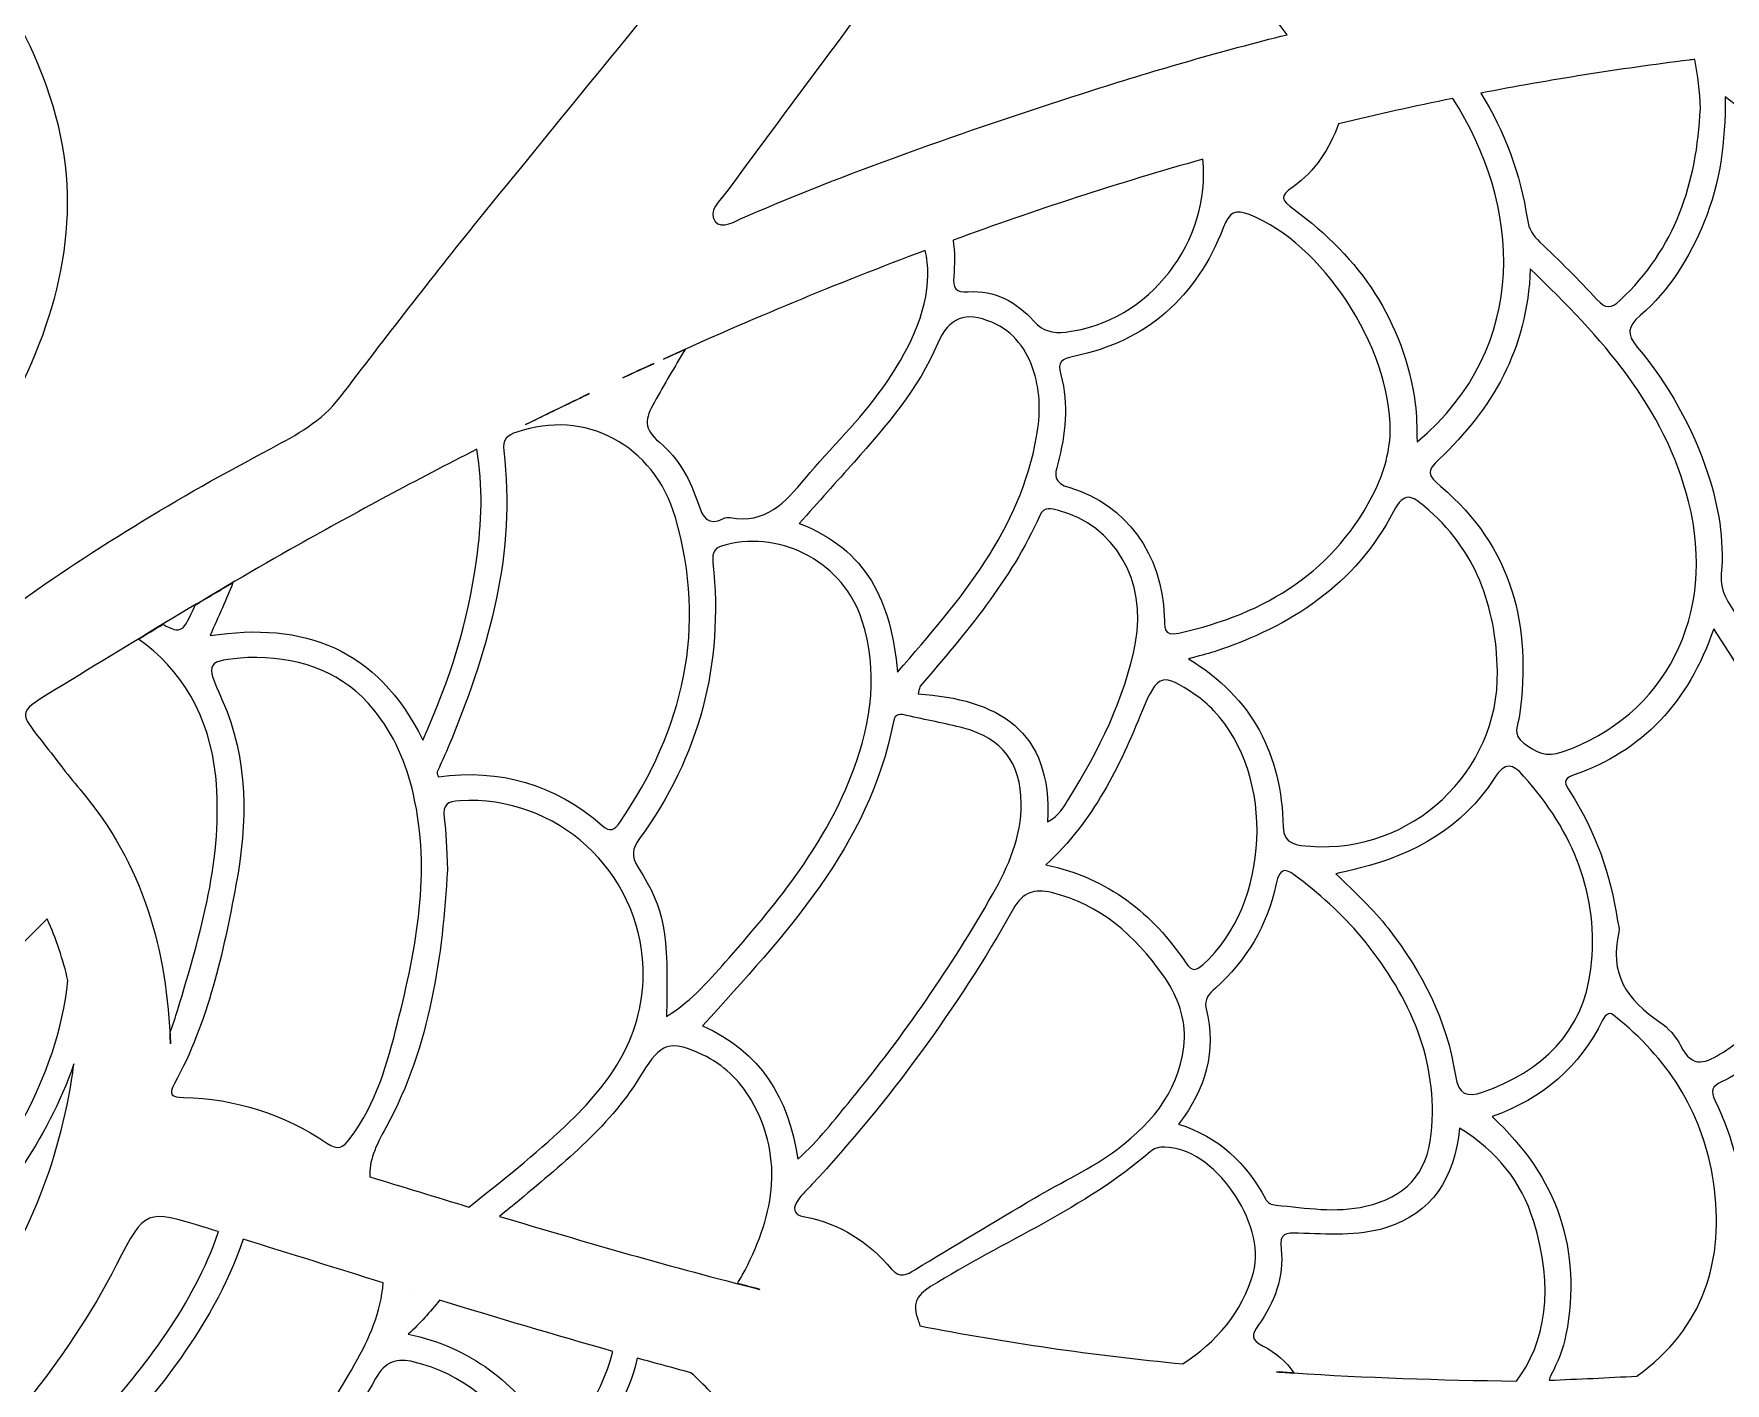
# Model space of a CAD drawing. Extents: x 140 to 2861, y -2860 to -140.
# Drawn here: x 1701 to 2329, y -1468 to -967 of the extents above; entities that cross this region are included whole.
import ezdxf

# ---------------------------------------------------------------- set-up
doc = ezdxf.new("R2010")
doc.units = 0
doc.header["$MEASUREMENT"] = 0
doc.layers.add('Layer 1', color=7, linetype='Continuous')

# ---------------------------------------------------------------- blocks, each defined once
blk = doc.blocks.new('block 2')
at = {"layer": 'Layer 1', "lineweight": 0}
for points, knots in [([(2062.8, -652.02), (2062.31, -646.19), (2061.75, -640.36), (2061.2, -634.53), (2062.35, -646.53), (2063.49, -658.53), (2064.1, -670.57), (2065.79, -704.11), (2067.52, -737.65), (2068.71, -771.19), (2069.17, -785.02), (2061.94, -796.09), (2053.49, -806.46), (2049.84, -810.92), (2046.19, -815.38), (2042.54, -819.84), (2046.15, -815.43), (2049.76, -811.02), (2053.38, -806.6), (2047.8, -802.13), (2042.18, -797.73), (2036.49, -793.41), (1987.95, -756.57), (1934.76, -724.88), (1878.4, -699.21), (1823.53, -674.22), (1765.31, -654.77), (1705.35, -641.41), (1646.36, -628.27), (1585.46, -620.96), (1524.35, -619.69), (1461.26, -618.38), (1397.83, -623.5), (1335.84, -634.9), (1273.24, -646.42), (1212.02, -664.36), (1153.89, -688.23), (1094.46, -712.63), (1038.05, -743.32), (986.24, -779.44), (973.31, -788.45), (960.66, -797.83), (948.28, -807.53), (954.91, -815.62), (961.53, -823.72), (968.16, -831.81), (1023.06, -788.77), (1083.42, -752.84), (1147.75, -724.65), (1137.99, -749.14), (1142.94, -778.91), (1162.72, -797.82), (1183.43, -817.68), (1217.36, -815.53), (1231.65, -793.48), (1240.26, -780.3), (1238.6, -765.2), (1227.73, -757.4), (1217.24, -749.87), (1205.1, -752.75), (1195.07, -765.97), (1191, -771.31), (1188.81, -770.12), (1185.5, -765.66), (1177.21, -754.55), (1177.21, -741.07), (1186.5, -730.54), (1201.07, -714.06), (1220.43, -709.14), (1241.26, -710.56), (1272.65, -712.75), (1299.31, -727.01), (1322.29, -747.56), (1366.36, -786.98), (1389.22, -838.08), (1401.28, -894.95), (1403.28, -904.4), (1397.75, -905.63), (1390.95, -906.51), (1365.97, -909.66), (1343.38, -918.04), (1325.32, -936.37), (1310.41, -951.51), (1300.85, -969.64), (1294.12, -989.73), (1280.83, -1029.42), (1288.97, -1066.85), (1307.15, -1102.35), (1319.02, -1125.59), (1335.62, -1146.15), (1351.56, -1166.94), (1365.13, -1184.53), (1364.86, -1184.69), (1344.19, -1191.33), (1338.19, -1193.26), (1332.47, -1196.56), (1326.13, -1191.87), (1321.33, -1188.26), (1315.91, -1185.49), (1311.07, -1181.96), (1279.56, -1158.94), (1246.33, -1138.89), (1211.86, -1120.71), (1202.37, -1115.68), (1193.04, -1110.61), (1186.2, -1101.7), (1169.29, -1079.56), (1152.35, -1057.43), (1134.79, -1035.8), (1072.51, -959.23), (1009.96, -882.85), (947.4, -806.46), (938.95, -796.09), (931.73, -785.02), (932.19, -771.19), (933.38, -737.65), (935.11, -704.11), (936.8, -670.57), (937.24, -661.76), (937.98, -652.97), (938.79, -644.19), (938.48, -647.48), (938.19, -650.77), (937.92, -654.07), (1273.87, -436.72), (1729.42, -433.08), (2062.8, -652.02)], [0, 0, 0, 0, 1, 1, 1, 2, 2, 2, 3, 3, 3, 4, 4, 4, 5, 5, 5, 6, 6, 6, 7, 7, 7, 8, 8, 8, 9, 9, 9, 10, 10, 10, 11, 11, 11, 12, 12, 12, 13, 13, 13, 14, 14, 14, 15, 15, 15, 16, 16, 16, 17, 17, 17, 18, 18, 18, 19, 19, 19, 20, 20, 20, 21, 21, 21, 22, 22, 22, 23, 23, 23, 24, 24, 24, 25, 25, 25, 26, 26, 26, 27, 27, 27, 28, 28, 28, 29, 29, 29, 30, 30, 30, 31, 31, 31, 32, 32, 32, 33, 33, 33, 34, 34, 34, 35, 35, 35, 36, 36, 36, 37, 37, 37, 38, 38, 38, 39, 39, 39, 40, 40, 40, 41, 41, 41, 42, 42, 42, 42]), ([(1866.11, -1035.8), (1848.55, -1057.43), (1831.61, -1079.56), (1814.7, -1101.7), (1807.86, -1110.61), (1798.52, -1115.68), (1789.03, -1120.71), (1754.57, -1138.89), (1721.34, -1158.94), (1689.83, -1181.96), (1684.99, -1185.49), (1679.57, -1188.26), (1674.77, -1191.87), (1668.43, -1196.56), (1662.7, -1193.26), (1656.71, -1191.33), (1636.04, -1184.69), (1635.77, -1184.53), (1649.33, -1166.94), (1665.28, -1146.15), (1681.88, -1125.59), (1693.75, -1102.35), (1711.92, -1066.85), (1720.07, -1029.42), (1706.77, -989.73), (1700.05, -969.64), (1690.48, -951.51), (1675.57, -936.37), (1657.52, -918.04), (1634.92, -909.66), (1609.95, -906.51), (1603.15, -905.63), (1597.62, -904.4), (1599.61, -894.95), (1611.68, -838.08), (1634.54, -786.98), (1678.61, -747.56), (1701.59, -727.01), (1728.25, -712.75), (1759.64, -710.56), (1780.47, -709.14), (1799.83, -714.06), (1814.39, -730.54), (1823.69, -741.07), (1823.69, -754.55), (1815.39, -765.66), (1812.09, -770.12), (1809.9, -771.31), (1805.82, -765.97), (1795.8, -752.75), (1783.66, -749.87), (1773.17, -757.4), (1762.29, -765.2), (1760.64, -780.3), (1769.25, -793.48), (1783.54, -815.53), (1817.47, -817.68), (1838.18, -797.82), (1858.63, -778.26), (1863.23, -747.09), (1852.1, -722.16), (1917.41, -750.6), (1978.36, -787.17), (2033.34, -831.08), (1977.51, -899.26), (1921.7, -967.45), (1866.11, -1035.8)], [0, 0, 0, 0, 1, 1, 1, 2, 2, 2, 3, 3, 3, 4, 4, 4, 5, 5, 5, 6, 6, 6, 7, 7, 7, 8, 8, 8, 9, 9, 9, 10, 10, 10, 11, 11, 11, 12, 12, 12, 13, 13, 13, 14, 14, 14, 15, 15, 15, 16, 16, 16, 17, 17, 17, 18, 18, 18, 19, 19, 19, 20, 20, 20, 21, 21, 21, 22, 22, 22, 22]), ([(2075.56, -867.34), (2101.43, -891.22), (2125.71, -916.88), (2148.18, -944.25), (2154.35, -951.77), (2160.39, -959.38), (2166.3, -967.06), (2142.25, -973.11), (2118.34, -979.94), (2094.56, -987.54), (2050.76, -1001.57), (2007.31, -1016.55), (1965.04, -1034.69), (1961.43, -1036.26), (1956.4, -1039.61), (1953.94, -1036.42), (1951.02, -1032.65), (1955.86, -1028.62), (1958.28, -1025.31), (1979.18, -996.92), (2000.24, -968.68), (2021.26, -940.36), (2039.36, -916.03), (2057.45, -891.69), (2075.56, -867.34)], [0, 0, 0, 0, 1, 1, 1, 2, 2, 2, 3, 3, 3, 4, 4, 4, 5, 5, 5, 6, 6, 6, 7, 7, 7, 8, 8, 8, 8]), ([(2290.05, -1065.66), (2286.56, -1068.92), (2284.56, -1068.81), (2281.37, -1065.39), (2274.57, -1058.05), (2267.5, -1050.94), (2260.16, -1044.1), (2257.59, -1041.64), (2256.09, -1039.22), (2255.55, -1035.73), (2253.02, -1018.7), (2247.14, -1003.07), (2238.22, -988.77), (2263.74, -983.86), (2289.52, -979.75), (2315.61, -976.52), (2316.34, -976.44), (2317.03, -976.33), (2317.76, -976.29), (2318.83, -982.17), (2319.56, -988.2), (2319.79, -994.5), (2318.45, -1022.35), (2310.38, -1046.52), (2290.05, -1065.66)], [0, 0, 0, 0, 1, 1, 1, 2, 2, 2, 3, 3, 3, 4, 4, 4, 5, 5, 5, 6, 6, 6, 7, 7, 7, 8, 8, 8, 8]), ([(2168.53, -1023.55), (2176.9, -1017.59), (2182.09, -1009.41), (2185.47, -1000.15), (2199.49, -996.77), (2213.63, -993.65), (2227.85, -990.77), (2253.21, -1030), (2257.01, -1082.68), (2214.63, -1118.29), (2214.36, -1112.84), (2214.52, -1108.38), (2213.9, -1104.08), (2209.6, -1073.34), (2193.39, -1049.86), (2168.83, -1031.85), (2164.26, -1028.5), (2163.26, -1027.23), (2168.53, -1023.55)], [0, 0, 0, 0, 1, 1, 1, 2, 2, 2, 3, 3, 3, 4, 4, 4, 5, 5, 5, 6, 6, 6, 6]), ([(2329.05, -990.08), (2337.74, -996.77), (2343.42, -1003.99), (2348.84, -1011.33), (2372.58, -1043.49), (2387.34, -1078.45), (2380.04, -1119.45), (2375.39, -1145.54), (2363.17, -1167.59), (2341.19, -1183.38), (2339.27, -1184.73), (2336.93, -1188.38), (2334.39, -1184.42), (2330.97, -1179.19), (2326.94, -1174.51), (2327.55, -1167.13), (2328.67, -1154.6), (2326.52, -1142.19), (2322.6, -1130.17), (2316.87, -1112.8), (2308.04, -1097.09), (2296.36, -1083.06), (2292.32, -1078.22), (2292.63, -1075.53), (2297.43, -1071.38), (2308.38, -1061.97), (2315.76, -1049.86), (2321.21, -1036.53), (2327.05, -1022.2), (2329.09, -1007.18), (2329.05, -990.08)], [0, 0, 0, 0, 1, 1, 1, 2, 2, 2, 3, 3, 3, 4, 4, 4, 5, 5, 5, 6, 6, 6, 7, 7, 7, 8, 8, 8, 9, 9, 9, 10, 10, 10, 10]), ([(2084, -1077.49), (2079.35, -1077.99), (2075.7, -1077.3), (2072.2, -1073.38), (2065.9, -1066.27), (2057.79, -1061.93), (2047.92, -1062.54), (2043.31, -1062.81), (2042.16, -1061.2), (2042.54, -1056.86), (2042.93, -1052.36), (2042.96, -1047.75), (2042.27, -1043.37), (2072.82, -1032.19), (2103.75, -1022.12), (2135.06, -1013.29), (2138.06, -1043.33), (2115.54, -1073.99), (2084, -1077.49)], [0, 0, 0, 0, 1, 1, 1, 2, 2, 2, 3, 3, 3, 4, 4, 4, 5, 5, 5, 6, 6, 6, 6]), ([(2204.64, -1114.49), (2204.57, -1119.18), (2203.18, -1127.75), (2199.38, -1135.58), (2184.51, -1166.44), (2158.38, -1182.07), (2126.15, -1189.3), (2120.11, -1190.64), (2120.88, -1186.76), (2120.73, -1183.03), (2119.77, -1159.94), (2106.74, -1141.62), (2085.61, -1135.28), (2079.43, -1133.43), (2080, -1130.67), (2081.16, -1126.4), (2084.08, -1115.49), (2085.34, -1104.42), (2082.31, -1093.44), (2080.89, -1088.29), (2082.73, -1087.44), (2087.03, -1086.56), (2114.39, -1080.99), (2132.64, -1064.43), (2142.63, -1038.8), (2144.9, -1033), (2146.82, -1031.69), (2152.66, -1034), (2178.86, -1044.49), (2204.68, -1082.18), (2204.64, -1114.49)], [0, 0, 0, 0, 1, 1, 1, 2, 2, 2, 3, 3, 3, 4, 4, 4, 5, 5, 5, 6, 6, 6, 7, 7, 7, 8, 8, 8, 9, 9, 9, 10, 10, 10, 10]), ([(2016.15, -1098.24), (2007.62, -1110.3), (1996.9, -1120.52), (1987.44, -1131.78), (1979.95, -1140.73), (1972.69, -1148.92), (1959.47, -1146.38), (1958.7, -1146.23), (1957.74, -1146.42), (1957.01, -1146.76), (1951.25, -1149.57), (1949.29, -1146.27), (1947.72, -1141.42), (1944.87, -1132.59), (1940.38, -1124.29), (1933.27, -1118.41), (1927.12, -1113.38), (1927.89, -1109.73), (1931.39, -1103.5), (1935.08, -1096.89), (1938.92, -1090.4), (1942.8, -1083.91), (1940.1, -1085.11), (1937.42, -1086.35), (1934.74, -1087.57), (1934.74, -1087.56), (1934.74, -1087.55), (1934.74, -1087.54), (1966.76, -1072.95), (1999.16, -1059.43), (2031.98, -1047.18), (2032.63, -1050.06), (2032.97, -1053.09), (2032.97, -1056.2), (2032.74, -1070.61), (2025.6, -1084.91), (2016.15, -1098.24)], [0, 0, 0, 0, 1, 1, 1, 2, 2, 2, 3, 3, 3, 4, 4, 4, 5, 5, 5, 6, 6, 6, 7, 7, 7, 8, 8, 8, 9, 9, 9, 10, 10, 10, 11, 11, 11, 12, 12, 12, 12]), ([(2268.5, -1233.44), (2262.39, -1235.6), (2258.78, -1233.44), (2254.28, -1230.22), (2249.79, -1226.95), (2252.09, -1223.53), (2252.59, -1219.84), (2257.28, -1186.57), (2249.87, -1157.22), (2223.43, -1134.85), (2218.32, -1130.55), (2218.13, -1129.09), (2222.78, -1124.71), (2242.45, -1106.11), (2255.51, -1084.06), (2256.63, -1054.05), (2283.33, -1079.64), (2306.54, -1105.31), (2315.41, -1140.46), (2326.09, -1182.73), (2306.77, -1220.07), (2268.5, -1233.44)], [0, 0, 0, 0, 1, 1, 1, 2, 2, 2, 3, 3, 3, 4, 4, 4, 5, 5, 5, 6, 6, 6, 7, 7, 7, 7]), ([(2056.68, -1073.88), (2064.98, -1077.41), (2069.71, -1084.02), (2072.32, -1092.32), (2074.78, -1100.2), (2074.74, -1108.19), (2073.32, -1116.26), (2067.21, -1151.07), (2045.35, -1176.58), (2021.64, -1203.78), (2019.37, -1177.58), (2010.23, -1158.14), (1985.18, -1148.57), (1992.32, -1140.58), (1998.89, -1133.16), (2005.54, -1125.79), (2017.61, -1112.26), (2029.36, -1098.62), (2036.62, -1081.68), (2040.7, -1072.07), (2046.92, -1069.69), (2056.68, -1073.88)], [0, 0, 0, 0, 1, 1, 1, 2, 2, 2, 3, 3, 3, 4, 4, 4, 5, 5, 5, 6, 6, 6, 7, 7, 7, 7]), ([(1929.44, -1089.98), (1928.85, -1090.25), (1928.25, -1090.51), (1927.66, -1090.78), (1927.66, -1090.79), (1927.65, -1090.8), (1927.65, -1090.81), (1924.97, -1092.05), (1922.29, -1093.28), (1919.62, -1094.52), (1923.47, -1092.72), (1927.34, -1090.93), (1931.21, -1089.15), (1930.62, -1089.43), (1930.03, -1089.71), (1929.44, -1089.98)], [0, 0, 0, 0, 1, 1, 1, 2, 2, 2, 3, 3, 3, 4, 4, 4, 5, 5, 5, 5]), ([(1883.55, -1111.88), (1891.42, -1107.96), (1899.31, -1104.14), (1907.22, -1100.36), (1905.41, -1101.23), (1903.6, -1102.13), (1901.78, -1103.01), (1901.78, -1103), (1901.77, -1103), (1901.76, -1103), (1895.69, -1105.92), (1889.62, -1108.88), (1883.55, -1111.88)], [0, 0, 0, 0, 1, 1, 1, 2, 2, 2, 3, 3, 3, 4, 4, 4, 4]), ([(1875.45, -1121.6), (1874.91, -1117.22), (1876.67, -1115.87), (1880.32, -1114.61), (1905.3, -1106.04), (1931.23, -1119.02), (1939.19, -1146.38), (1951.1, -1187.22), (1942.26, -1224.95), (1918.52, -1259.65), (1916.59, -1262.41), (1915.02, -1263.37), (1911.98, -1260.72), (1894.46, -1245.35), (1874.02, -1239.55), (1851.05, -1242.67), (1850.89, -1241.82), (1850.59, -1241.21), (1850.74, -1240.82), (1852.51, -1236.75), (1854.47, -1232.71), (1856.12, -1228.6), (1870.07, -1194.29), (1880.09, -1159.25), (1875.45, -1121.6)], [0, 0, 0, 0, 1, 1, 1, 2, 2, 2, 3, 3, 3, 4, 4, 4, 5, 5, 5, 6, 6, 6, 7, 7, 7, 8, 8, 8, 8]), ([(1751.69, -1341.87), (1750.34, -1307.41), (1741.85, -1275.13), (1718.11, -1247.39), (1713.11, -1241.51), (1708.58, -1235.25), (1703.78, -1229.22), (1695.59, -1219), (1695.29, -1218.58), (1706.54, -1211.74), (1737.2, -1193.1), (1767.71, -1174.2), (1798.95, -1156.64), (1820.92, -1144.31), (1843.09, -1132.39), (1865.42, -1121.02), (1867.84, -1134.7), (1867.26, -1148.42), (1865.34, -1162.21), (1862.23, -1184.92), (1855.66, -1206.51), (1845.36, -1228.99), (1828.42, -1194.83), (1801.25, -1184.88), (1766.4, -1190.22), (1769.59, -1182.8), (1772.51, -1176.73), (1774.9, -1170.55), (1770.17, -1173.31), (1765.52, -1176.12), (1760.83, -1178.89), (1756.76, -1188.64), (1755.65, -1189.91), (1748.96, -1185.99), (1745.89, -1187.84), (1742.81, -1189.72), (1739.78, -1191.56), (1755.49, -1202.32), (1766.29, -1220.11), (1768.48, -1242.4), (1771.44, -1272.6), (1762.91, -1300.87), (1754.38, -1329.11), (1753.53, -1331.96), (1752.57, -1334.76), (1751.53, -1337.53), (1751.61, -1338.95), (1751.65, -1340.41), (1751.69, -1341.87)], [0, 0, 0, 0, 1, 1, 1, 2, 2, 2, 3, 3, 3, 4, 4, 4, 5, 5, 5, 6, 6, 6, 7, 7, 7, 8, 8, 8, 9, 9, 9, 10, 10, 10, 11, 11, 11, 12, 12, 12, 13, 13, 13, 14, 14, 14, 15, 15, 15, 16, 16, 16, 16]), ([(2244.41, -1203.51), (2245.1, -1240.94), (2212.37, -1271.25), (2174.98, -1268.45), (2170.26, -1268.06), (2165.03, -1267.99), (2164.88, -1261.22), (2164.26, -1234.6), (2153.73, -1213.43), (2129.68, -1198.83), (2133.6, -1197.75), (2136.48, -1197.14), (2139.29, -1196.21), (2167.72, -1186.84), (2191.69, -1171.35), (2205.83, -1144.11), (2209.83, -1136.43), (2212.87, -1138.47), (2217.25, -1142.15), (2236.38, -1158.1), (2243.99, -1179.46), (2244.41, -1203.51)], [0, 0, 0, 0, 1, 1, 1, 2, 2, 2, 3, 3, 3, 4, 4, 4, 5, 5, 5, 6, 6, 6, 7, 7, 7, 7]), ([(2110.05, -1192.83), (2106.05, -1213.93), (2096.37, -1232.71), (2085.27, -1250.81), (2083.46, -1253.77), (2081.77, -1257.04), (2077.31, -1259.38), (2079.46, -1225.03), (2058.45, -1213.85), (2029.29, -1211.85), (2029.82, -1209.97), (2029.82, -1209.35), (2030.13, -1208.97), (2046.92, -1189.26), (2063.83, -1169.63), (2074.51, -1145.65), (2076.16, -1141.96), (2078.77, -1143.11), (2081.5, -1143.81), (2102.13, -1149.15), (2114.39, -1169.82), (2110.05, -1192.83)], [0, 0, 0, 0, 1, 1, 1, 2, 2, 2, 3, 3, 3, 4, 4, 4, 5, 5, 5, 6, 6, 6, 7, 7, 7, 7]), ([(1953.13, -1163.25), (1952.63, -1158.71), (1954.13, -1157.37), (1957.98, -1156.45), (1979.3, -1151.22), (2001.66, -1163.52), (2008.46, -1184.46), (2014.61, -1203.32), (2012.03, -1221.88), (2005.31, -1240.01), (1995.4, -1266.91), (1977.72, -1288.73), (1959.09, -1309.9), (1952.33, -1317.59), (1945.76, -1325.54), (1935.92, -1331.65), (1936.57, -1299.76), (1935.38, -1292.31), (1925.39, -1276.36), (1922.67, -1272.02), (1923.09, -1269.45), (1925.89, -1265.56), (1948.14, -1235.02), (1957.13, -1200.79), (1953.13, -1163.25)], [0, 0, 0, 0, 1, 1, 1, 2, 2, 2, 3, 3, 3, 4, 4, 4, 5, 5, 5, 6, 6, 6, 7, 7, 7, 8, 8, 8, 8]), ([(2360.79, -1255.88), (2370.2, -1287.54), (2355.26, -1327.92), (2328.32, -1344.87), (2322.06, -1348.82), (2316.83, -1351.44), (2312.42, -1342.49), (2310.76, -1339.1), (2307.88, -1335.88), (2304.77, -1333.76), (2292.67, -1325.66), (2285.64, -1315.63), (2289.56, -1300.3), (2289.9, -1299.07), (2289.29, -1297.57), (2289.06, -1296.19), (2286.52, -1278.94), (2280.76, -1262.8), (2271.3, -1248.08), (2269.61, -1245.47), (2268.19, -1243.63), (2272.57, -1242.09), (2298.43, -1233.06), (2315.34, -1215.12), (2324.75, -1187.65), (2339.35, -1210.35), (2353.49, -1231.33), (2360.79, -1255.88)], [0, 0, 0, 0, 1, 1, 1, 2, 2, 2, 3, 3, 3, 4, 4, 4, 5, 5, 5, 6, 6, 6, 7, 7, 7, 8, 8, 8, 9, 9, 9, 9]), ([(1753.19, -1356.59), (1765.75, -1333.53), (1771.28, -1308.21), (1776.01, -1282.82), (1780.31, -1259.65), (1780.85, -1236.29), (1770.82, -1214), (1764.52, -1199.94), (1764.71, -1199.48), (1780.43, -1198.4), (1781.54, -1198.33), (1782.66, -1198.37), (1783.77, -1198.37), (1800.98, -1198.67), (1816.01, -1204.01), (1827.19, -1217.73), (1834.68, -1226.99), (1839.29, -1237.71), (1841.9, -1249.2), (1848.55, -1278.05), (1842.98, -1306.14), (1836.02, -1334.07), (1832.26, -1349.17), (1828.03, -1364.16), (1818.43, -1376.91), (1815.81, -1380.41), (1813.97, -1381.44), (1809.78, -1378.68), (1793.68, -1368), (1775.89, -1362.12), (1756.49, -1361.7), (1752.23, -1361.62), (1750.88, -1360.85), (1753.19, -1356.59)], [0, 0, 0, 0, 1, 1, 1, 2, 2, 2, 3, 3, 3, 4, 4, 4, 5, 5, 5, 6, 6, 6, 7, 7, 7, 8, 8, 8, 9, 9, 9, 10, 10, 10, 11, 11, 11, 11]), ([(2132.22, -1212.16), (2134.72, -1213.85), (2137.02, -1215.96), (2139.13, -1218.15), (2162.15, -1242.32), (2160, -1290.19), (2135.1, -1312.36), (2132.37, -1314.74), (2130.99, -1315.05), (2128.76, -1311.75), (2116.35, -1293.46), (2100.14, -1280.24), (2076.7, -1275.36), (2094.53, -1258.99), (2104.17, -1238.82), (2112.62, -1217.92), (2118.12, -1204.47), (2120.04, -1203.82), (2132.22, -1212.16)], [0, 0, 0, 0, 1, 1, 1, 2, 2, 2, 3, 3, 3, 4, 4, 4, 5, 5, 5, 6, 6, 6, 6]), ([(1949.29, -1335.11), (1979.91, -1301.18), (2011.11, -1268.72), (2020.14, -1222.26), (2020.79, -1218.96), (2022.68, -1219.34), (2025.06, -1219.88), (2032.13, -1221.49), (2039.24, -1222.76), (2046.23, -1224.61), (2060.64, -1228.45), (2067.48, -1237.56), (2067.59, -1252.5), (2067.71, -1264.91), (2062.87, -1275.86), (2056.95, -1286.35), (2041.66, -1313.28), (2024.06, -1338.6), (2004.43, -1362.54), (1998.36, -1369.96), (1992.48, -1377.64), (1984.68, -1384.63), (1981.26, -1361.73), (1970.73, -1344.75), (1949.29, -1335.11)], [0, 0, 0, 0, 1, 1, 1, 2, 2, 2, 3, 3, 3, 4, 4, 4, 5, 5, 5, 6, 6, 6, 7, 7, 7, 8, 8, 8, 8]), ([(2203.8, -1298.91), (2198.3, -1291.88), (2191.89, -1285.81), (2184.47, -1278.67), (2188.24, -1277.78), (2190.66, -1277.24), (2193.04, -1276.63), (2213.71, -1271.44), (2231.46, -1261.53), (2243.22, -1243.32), (2247.41, -1236.79), (2250.06, -1237.86), (2254.17, -1242.4), (2272.53, -1262.8), (2282.41, -1286.81), (2279.1, -1314.13), (2276.3, -1337.45), (2260.93, -1352.13), (2238.92, -1359.74), (2233.23, -1361.7), (2229.89, -1360.74), (2228.81, -1353.63), (2225.74, -1333.07), (2216.52, -1315.17), (2203.8, -1298.91)], [0, 0, 0, 0, 1, 1, 1, 2, 2, 2, 3, 3, 3, 4, 4, 4, 5, 5, 5, 6, 6, 6, 7, 7, 7, 8, 8, 8, 8]), ([(1831.76, -1372.76), (1848.28, -1342.6), (1852.74, -1308.67), (1854.54, -1277.21), (1854.08, -1268.98), (1854.12, -1263.37), (1853.35, -1257.92), (1852.62, -1252.92), (1854.58, -1251.81), (1859.15, -1251.54), (1895.12, -1249.39), (1925.93, -1277.59), (1927.16, -1313.59), (1928.01, -1338.37), (1915.37, -1356.28), (1898.42, -1372.22), (1887.01, -1382.98), (1874.75, -1392.74), (1862.5, -1402.42), (1850.24, -1398.73), (1837.98, -1394.97), (1825.77, -1391.2), (1825.27, -1385.59), (1827.84, -1379.87), (1831.76, -1372.76)], [0, 0, 0, 0, 1, 1, 1, 2, 2, 2, 3, 3, 3, 4, 4, 4, 5, 5, 5, 6, 6, 6, 7, 7, 7, 8, 8, 8, 8]), ([(2136.29, -1328.81), (2135.41, -1325.12), (2137.33, -1323.24), (2139.71, -1321.12), (2151.35, -1310.83), (2158.88, -1297.88), (2162.15, -1282.85), (2163.8, -1275.17), (2166.3, -1277.05), (2170.56, -1280.28), (2179.67, -1287.2), (2188.08, -1294.88), (2195.27, -1303.83), (2211.94, -1324.73), (2222.55, -1347.79), (2219.86, -1375.3), (2218.44, -1390.09), (2210.02, -1398.85), (2195.5, -1402.15), (2184.36, -1404.69), (2173.37, -1402.77), (2162.3, -1401.73), (2160.42, -1401.58), (2159.11, -1400.96), (2158.27, -1399.39), (2151.2, -1386.13), (2140.98, -1376.41), (2125.95, -1371.61), (2136.33, -1358.47), (2140.13, -1344.44), (2136.29, -1328.81)], [0, 0, 0, 0, 1, 1, 1, 2, 2, 2, 3, 3, 3, 4, 4, 4, 5, 5, 5, 6, 6, 6, 7, 7, 7, 8, 8, 8, 9, 9, 9, 10, 10, 10, 10]), ([(1984.87, -1399.66), (1986.29, -1397.62), (1988.17, -1395.93), (1989.9, -1394.09), (2018.72, -1362.85), (2043.77, -1328.85), (2064.6, -1291.85), (2068.21, -1285.39), (2072.59, -1284.12), (2078.89, -1285.66), (2096.99, -1290.04), (2109.82, -1301.64), (2120.23, -1316.24), (2125.15, -1323.12), (2128.3, -1330.84), (2128.26, -1339.64), (2127.26, -1357.78), (2117.16, -1370.46), (2103.32, -1380.95), (2093.76, -1388.21), (2082.73, -1393.01), (2072.47, -1399.12), (2057.64, -1407.92), (2042.85, -1416.79), (2028.09, -1425.71), (2025.14, -1427.47), (2022.64, -1429.16), (2019.49, -1425.48), (2010.92, -1415.49), (2000.39, -1408.53), (1987.25, -1406.11), (1982.49, -1405.23), (1982.8, -1402.65), (1984.87, -1399.66)], [0, 0, 0, 0, 1, 1, 1, 2, 2, 2, 3, 3, 3, 4, 4, 4, 5, 5, 5, 6, 6, 6, 7, 7, 7, 8, 8, 8, 9, 9, 9, 10, 10, 10, 11, 11, 11, 11]), ([(1669.35, -1339.87), (1668.12, -1338.41), (1667.93, -1337.41), (1669.24, -1335.84), (1680.8, -1321.78), (1692.71, -1308.02), (1705.93, -1295.46), (1709.27, -1302.87), (1711.85, -1310.56), (1713.61, -1318.32), (1711.77, -1336.8), (1705.35, -1353.97), (1696.67, -1370.53), (1695.48, -1372.76), (1694.75, -1372.45), (1693.44, -1370.65), (1685.76, -1360.12), (1677.88, -1349.71), (1669.35, -1339.87)], [0, 0, 0, 0, 1, 1, 1, 2, 2, 2, 3, 3, 3, 4, 4, 4, 5, 5, 5, 6, 6, 6, 6]), ([(2325.25, -1362.93), (2323.48, -1359.31), (2324.02, -1357.62), (2327.59, -1355.97), (2336.35, -1351.94), (2343.42, -1345.67), (2349.72, -1338.49), (2359.37, -1327.39), (2365.94, -1314.59), (2370.47, -1299.95), (2377.23, -1307.75), (2381.04, -1316.4), (2384.92, -1324.85), (2397.48, -1352.21), (2404.74, -1380.56), (2398.33, -1410.76), (2393.99, -1431.2), (2382.84, -1446.84), (2363.36, -1455.79), (2358.29, -1458.13), (2355.45, -1457.71), (2353.91, -1451.45), (2350.65, -1437.85), (2344.88, -1425.21), (2337.04, -1413.53), (2335.74, -1411.57), (2335.2, -1409.57), (2335.24, -1407.26), (2335.58, -1391.67), (2332.13, -1376.87), (2325.25, -1362.93)], [0, 0, 0, 0, 1, 1, 1, 2, 2, 2, 3, 3, 3, 4, 4, 4, 5, 5, 5, 6, 6, 6, 7, 7, 7, 8, 8, 8, 9, 9, 9, 10, 10, 10, 10]), ([(2296.24, -1465.2), (2285.25, -1465.82), (2274.42, -1466.32), (2263.62, -1466.74), (2263.74, -1466.13), (2264, -1465.47), (2264.43, -1464.63), (2266.85, -1459.94), (2268.88, -1455.1), (2269.88, -1449.8), (2275.84, -1418.21), (2266.92, -1391.59), (2242.49, -1368.84), (2261.39, -1362.08), (2274.95, -1350.32), (2283.48, -1333.03), (2285.71, -1328.46), (2287.83, -1331.46), (2289.79, -1333.07), (2308.92, -1348.71), (2321.06, -1368.73), (2324.67, -1393.05), (2328.98, -1422.21), (2321.02, -1447.38), (2296.24, -1465.2)], [0, 0, 0, 0, 1, 1, 1, 2, 2, 2, 3, 3, 3, 4, 4, 4, 5, 5, 5, 6, 6, 6, 7, 7, 7, 8, 8, 8, 8]), ([(1970.54, -1433.01), (1938.11, -1424.82), (1905.95, -1415.53), (1873.91, -1405.88), (1876.41, -1403.88), (1878.86, -1401.89), (1881.29, -1399.85), (1898.08, -1385.67), (1915.37, -1371.95), (1926.89, -1352.71), (1933.58, -1341.52), (1937.19, -1340.14), (1949.25, -1345.87), (1956.98, -1349.52), (1963.01, -1355.24), (1967.31, -1362.66), (1980.3, -1385.06), (1975.23, -1407.11), (1964.01, -1427.78), (1963.43, -1428.82), (1962.82, -1429.78), (1962.2, -1430.82), (1964.97, -1431.51), (1967.77, -1432.28), (1970.54, -1433.01)], [0, 0, 0, 0, 1, 1, 1, 2, 2, 2, 3, 3, 3, 4, 4, 4, 5, 5, 5, 6, 6, 6, 7, 7, 7, 8, 8, 8, 8]), ([(1676.19, -1445.38), (1676.19, -1445.38), (1676.15, -1445.42), (1676.15, -1445.42), (1664.78, -1454.98), (1653.02, -1464.01), (1641.15, -1472.93), (1639.54, -1474.16), (1638.23, -1475.58), (1636.08, -1473.5), (1634.77, -1472.27), (1632.77, -1472.77), (1631.04, -1473), (1609.68, -1476.15), (1590.05, -1484.18), (1571.53, -1494.98), (1568.8, -1496.56), (1566.99, -1496.71), (1564.42, -1494.98), (1555.43, -1488.95), (1555.43, -1489.1), (1564.8, -1483.76), (1589.55, -1469.7), (1615.1, -1457.02), (1639, -1441.46), (1660.9, -1427.21), (1681.03, -1410.88), (1695.71, -1388.9), (1704.05, -1376.41), (1710.96, -1363.35), (1715.73, -1349.63), (1715.76, -1349.52), (1715.8, -1349.36), (1715.8, -1349.21), (1715.8, -1349.21), (1715.8, -1349.44), (1715.8, -1349.44), (1715.76, -1349.52), (1715.76, -1349.55), (1715.73, -1349.63), (1715.61, -1351.28), (1715.38, -1352.97), (1715.11, -1354.63), (1709.42, -1390.01), (1696.13, -1420.21), (1676.19, -1445.38)], [0, 0, 0, 0, 1, 1, 1, 2, 2, 2, 3, 3, 3, 4, 4, 4, 5, 5, 5, 6, 6, 6, 7, 7, 7, 8, 8, 8, 9, 9, 9, 10, 10, 10, 11, 11, 11, 12, 12, 12, 13, 13, 13, 14, 14, 14, 15, 15, 15, 15]), ([(2168.87, -1464.09), (2166.68, -1463.94), (2164.49, -1463.78), (2162.34, -1463.63), (2164.49, -1463.78), (2166.68, -1463.94), (2168.83, -1464.05), (2166.14, -1459.83), (2162.07, -1456.44), (2157.42, -1454.06), (2152.74, -1451.68), (2153.08, -1449.99), (2155.73, -1446.22), (2161.61, -1437.85), (2165.3, -1428.4), (2164.11, -1418.02), (2163.38, -1411.88), (2165.91, -1412.03), (2170.52, -1412.14), (2181.36, -1412.45), (2192.5, -1413.41), (2202.91, -1410.15), (2220.09, -1404.77), (2228.62, -1391.82), (2230.35, -1373.11), (2244.56, -1381.87), (2253.32, -1393.2), (2257.78, -1407.42), (2265.7, -1432.55), (2262.31, -1452.95), (2251.48, -1467.05), (2222.7, -1466.7), (2195.31, -1465.74), (2168.83, -1464.05), (2168.87, -1464.05), (2168.87, -1464.09), (2168.87, -1464.09)], [0, 0, 0, 0, 1, 1, 1, 2, 2, 2, 3, 3, 3, 4, 4, 4, 5, 5, 5, 6, 6, 6, 7, 7, 7, 8, 8, 8, 9, 9, 9, 10, 10, 10, 11, 11, 11, 12, 12, 12, 12]), ([(2029.98, -1446.53), (2029.75, -1445.8), (2029.55, -1445.11), (2029.29, -1444.38), (2027.02, -1438.31), (2028.4, -1435.47), (2033.97, -1431.97), (2061.02, -1415.06), (2091.07, -1403.04), (2115.47, -1381.94), (2117.04, -1380.56), (2118.85, -1380.06), (2120.88, -1380.25), (2138.75, -1379.87), (2158.88, -1408.49), (2153.81, -1426.74), (2149.62, -1441.84), (2140.06, -1452.45), (2127.65, -1460.67), (2094.06, -1457.4), (2061.75, -1452.79), (2029.98, -1446.53)], [0, 0, 0, 0, 1, 1, 1, 2, 2, 2, 3, 3, 3, 4, 4, 4, 5, 5, 5, 6, 6, 6, 7, 7, 7, 7]), ([(2064.79, -1717.44), (2003.62, -1680.94), (1945.87, -1639.22), (1886.43, -1600.1), (1826.38, -1560.57), (1764.06, -1524.87), (1699.32, -1493.6), (1696.75, -1492.37), (1694.82, -1491.14), (1693.56, -1489.87), (1694.79, -1490.83), (1696.4, -1491.79), (1698.44, -1492.75), (1698.74, -1492.91), (1699.01, -1493.06), (1699.32, -1493.18), (1699.28, -1485.57), (1698.97, -1479.77), (1698.24, -1474.77), (1710.96, -1458.86), (1722.33, -1442.04), (1731.67, -1423.82), (1742.31, -1403.08), (1742.47, -1403.23), (1764.94, -1410.15), (1766.48, -1410.61), (1767.98, -1411.11), (1769.52, -1411.57), (1769.21, -1412.49), (1768.9, -1413.41), (1768.59, -1414.33), (1758.68, -1441.19), (1740.97, -1463.05), (1722.33, -1484.22), (1718.18, -1488.91), (1714.11, -1493.71), (1709.35, -1498.13), (1712.42, -1499.67), (1715.53, -1501.17), (1718.61, -1502.7), (1743.08, -1475.66), (1767.02, -1448.84), (1778.66, -1414.37), (1795.99, -1419.75), (1813.32, -1425.17), (1830.68, -1430.55), (1829.88, -1441.46), (1825.5, -1451.26), (1820.19, -1460.63), (1806.17, -1485.38), (1790.15, -1508.77), (1772.4, -1530.98), (1775.28, -1532.56), (1778.12, -1534.17), (1781, -1535.79), (1798.37, -1513.85), (1814.05, -1490.68), (1827.84, -1466.13), (1831.45, -1459.71), (1835.83, -1458.44), (1842.13, -1459.98), (1860.23, -1464.32), (1873.06, -1475.92), (1883.48, -1490.56), (1888.39, -1497.4), (1891.54, -1505.16), (1891.54, -1513.92), (1890.51, -1532.1), (1880.4, -1544.74), (1866.61, -1555.23), (1858.5, -1561.37), (1849.4, -1565.75), (1840.56, -1570.63), (1843.71, -1572.56), (1846.82, -1574.55), (1849.97, -1576.51), (1860.04, -1570.52), (1869.76, -1563.99), (1878.71, -1556.23), (1880.29, -1554.88), (1882.09, -1554.38), (1884.13, -1554.54), (1901.99, -1554.19), (1922.13, -1582.78), (1917.06, -1601.03), (1915.56, -1606.56), (1913.25, -1611.4), (1910.41, -1615.82), (1913.1, -1617.62), (1915.79, -1619.47), (1918.48, -1621.27), (1918.67, -1621), (1918.78, -1620.77), (1918.98, -1620.54), (1924.86, -1612.13), (1928.58, -1602.68), (1927.35, -1592.3), (1926.66, -1586.19), (1929.2, -1586.31), (1933.77, -1586.46), (1944.6, -1586.77), (1955.75, -1587.73), (1966.16, -1584.47), (1983.33, -1579.05), (1991.86, -1566.1), (1993.63, -1547.39), (2007.81, -1556.15), (2016.57, -1567.52), (2021.06, -1581.74), (2034.97, -1625.96), (2013.88, -1655.47), (1978.8, -1662.08), (1982.49, -1664.54), (1986.14, -1667), (1989.83, -1669.45), (1998.55, -1666.42), (2006.85, -1661.62), (2014.76, -1655.16), (2020.3, -1650.7), (2022.52, -1652.13), (2025.75, -1656.51), (2036.12, -1670.68), (2040.24, -1686.25), (2040.89, -1702.54), (2044.27, -1704.65), (2047.69, -1706.69), (2051.07, -1708.76), (2051.07, -1692.74), (2047.61, -1677.02), (2040.35, -1661.73), (2038.39, -1657.62), (2037.32, -1655.47), (2043.43, -1655.09), (2055.68, -1654.39), (2065.59, -1648.36), (2074.35, -1640.22), (2085.42, -1629.88), (2091.95, -1616.89), (2096.6, -1600.41), (2108.59, -1622.31), (2113.47, -1643.87), (2112.7, -1666.42), (2111.82, -1691.55), (2104.98, -1713.87), (2089.38, -1731.58), (2092.18, -1733.2), (2094.99, -1734.81), (2097.79, -1736.42), (2100.25, -1733.43), (2102.75, -1730.24), (2106.09, -1726.05), (2107.74, -1732.62), (2109.2, -1738.23), (2110.55, -1743.57), (2114.39, -1745.72), (2118.19, -1747.84), (2122.07, -1749.91), (2121.69, -1749.14), (2121.38, -1748.18), (2121.15, -1746.95), (2119.04, -1736.65), (2116.04, -1726.47), (2112.89, -1716.44), (2111.97, -1713.56), (2112.89, -1711.57), (2113.78, -1709.38), (2120.11, -1693.93), (2122.46, -1677.83), (2122.27, -1658.85), (2118.54, -1648.17), (2121.38, -1638.76), (2136.33, -1635.99), (2137.33, -1635.8), (2138.25, -1634.88), (2139.17, -1634.26), (2161.07, -1619.81), (2170.91, -1598.64), (2173.29, -1573.25), (2173.52, -1570.98), (2172.1, -1567.48), (2175.52, -1566.95), (2177.79, -1566.6), (2178.79, -1569.71), (2179.9, -1571.52), (2199.11, -1602.6), (2207.91, -1635.95), (2201.95, -1672.64), (2195.96, -1709.76), (2164.42, -1744.49), (2129.64, -1752.06), (2128.61, -1752.29), (2127.72, -1752.45), (2126.88, -1752.48), (2131.07, -1754.75), (2135.21, -1756.94), (2139.4, -1759.13), (2151.66, -1755.56), (2162.49, -1748.99), (2172.48, -1740.8), (2183.78, -1731.51), (2192.35, -1720.02), (2200.99, -1705.8), (2208.49, -1735), (2211.29, -1762.94), (2205.45, -1790.02), (2210.91, -1792.29), (2216.4, -1794.44), (2221.89, -1796.52), (2244.03, -1794.1), (2260.24, -1781.57), (2273.3, -1763.97), (2277.18, -1758.75), (2280.26, -1752.91), (2284.79, -1745.57), (2289.86, -1770.77), (2289.9, -1794.21), (2283.91, -1816.15), (2287.21, -1816.96), (2290.48, -1817.8), (2293.78, -1818.57), (2293.9, -1818.45), (2294.01, -1818.26), (2294.13, -1818.19), (2295.05, -1817.42), (2296.62, -1817.26), (2297.93, -1817.11), (2321.98, -1814), (2336.54, -1799.28), (2346.11, -1778.23), (2350.72, -1768.08), (2351.91, -1757.06), (2354.49, -1745.95), (2372.08, -1770.2), (2380.92, -1801.28), (2378.73, -1830.75), (2381.92, -1830.94), (2385.11, -1831.17), (2388.3, -1831.33), (2388.41, -1829.17), (2388.53, -1827.02), (2388.61, -1824.91), (2388.8, -1820.26), (2390.37, -1817.23), (2393.64, -1814.19), (2409.16, -1799.82), (2423.92, -1784.68), (2437.36, -1768.35), (2441.09, -1763.86), (2443.51, -1764.59), (2447.43, -1767.51), (2467.26, -1782.3), (2473.86, -1801.66), (2466.41, -1826.45), (2466.1, -1827.41), (2465.8, -1828.33), (2465.49, -1829.29), (2469.02, -1828.91), (2472.52, -1828.44), (2476.05, -1827.98), (2478.86, -1818.07), (2480.47, -1807.93), (2478.09, -1797.4), (2477.17, -1793.37), (2479.05, -1792.14), (2482.39, -1790.94), (2496.61, -1785.95), (2508.64, -1777.42), (2518.4, -1766.12), (2522.35, -1761.59), (2524.77, -1762.55), (2528.35, -1765.82), (2541.03, -1777.42), (2546.29, -1792.02), (2546.48, -1811.12), (2549.75, -1810), (2552.97, -1808.81), (2556.2, -1807.54), (2555.89, -1801.13), (2554.9, -1794.52), (2552.9, -1787.72), (2551.9, -1784.18), (2552.63, -1782.68), (2556.32, -1781.95), (2573.68, -1778.5), (2588.55, -1770.12), (2601.81, -1758.59), (2602.85, -1757.71), (2603.92, -1756.83), (2605.77, -1755.33), (2606.61, -1756.44), (2607.42, -1757.44), (2608.23, -1758.52), (2611.8, -1763.24), (2614.68, -1768.47), (2614.95, -1774.42), (2614.99, -1775.46), (2615.03, -1776.5), (2615.06, -1777.54), (2618.22, -1775.38), (2621.29, -1773.16), (2624.25, -1770.85), (2623.13, -1763.86), (2620.1, -1757.4), (2614.91, -1751.98), (2611.91, -1748.83), (2613.53, -1746.8), (2615.45, -1744.15), (2630.2, -1723.94), (2637.77, -1701.34), (2636.35, -1676.29), (2635.74, -1665.54), (2635.43, -1655.97), (2648.72, -1653.05), (2649.22, -1652.93), (2649.57, -1652.32), (2650.03, -1652.05), (2660.9, -1645.52), (2669.09, -1636.37), (2676.69, -1625.31), (2676.12, -1619.93), (2675.31, -1614.67), (2674.39, -1609.44), (2668.39, -1625.08), (2658.29, -1638.03), (2641.38, -1646.4), (2636.39, -1648.86), (2633.66, -1649.82), (2632.78, -1642.52), (2631.24, -1629.5), (2628.47, -1616.28), (2621.6, -1605.25), (2612.61, -1590.84), (2608.88, -1575.78), (2608.57, -1559.15), (2608.49, -1553.88), (2609.69, -1552.5), (2614.33, -1551.62), (2627.63, -1549), (2638.12, -1542.89), (2646.3, -1534.09), (2644.57, -1531.21), (2642.81, -1528.37), (2640.92, -1525.6), (2634.08, -1533.6), (2625.02, -1539.36), (2613.03, -1542.24), (2608.26, -1543.39), (2605.92, -1542.36), (2604.84, -1537.28), (2602.42, -1525.83), (2599.12, -1514.46), (2593.36, -1504.36), (2587.44, -1493.94), (2586.36, -1485.49), (2593.05, -1474.31), (2593.32, -1473.85), (2593.55, -1473.39), (2593.82, -1472.93), (2644.38, -1516.23), (2674.96, -1570.56), (2678.61, -1639.52), (2680.65, -1677.95), (2675.43, -1714.6), (2650.87, -1746.22), (2632.7, -1769.66), (2608.34, -1784.95), (2582.14, -1797.59), (2527.89, -1823.76), (2470.21, -1833.48), (2410.43, -1832.75), (2357.06, -1832.32), (2304.92, -1824.56), (2253.98, -1808.31), (2186.62, -1786.87), (2125.11, -1753.44), (2064.79, -1717.44)], [0, 0, 0, 0, 1, 1, 1, 2, 2, 2, 3, 3, 3, 4, 4, 4, 5, 5, 5, 6, 6, 6, 7, 7, 7, 8, 8, 8, 9, 9, 9, 10, 10, 10, 11, 11, 11, 12, 12, 12, 13, 13, 13, 14, 14, 14, 15, 15, 15, 16, 16, 16, 17, 17, 17, 18, 18, 18, 19, 19, 19, 20, 20, 20, 21, 21, 21, 22, 22, 22, 23, 23, 23, 24, 24, 24, 25, 25, 25, 26, 26, 26, 27, 27, 27, 28, 28, 28, 29, 29, 29, 30, 30, 30, 31, 31, 31, 32, 32, 32, 33, 33, 33, 34, 34, 34, 35, 35, 35, 36, 36, 36, 37, 37, 37, 38, 38, 38, 39, 39, 39, 40, 40, 40, 41, 41, 41, 42, 42, 42, 43, 43, 43, 44, 44, 44, 45, 45, 45, 46, 46, 46, 47, 47, 47, 48, 48, 48, 49, 49, 49, 50, 50, 50, 51, 51, 51, 52, 52, 52, 53, 53, 53, 54, 54, 54, 55, 55, 55, 56, 56, 56, 57, 57, 57, 58, 58, 58, 59, 59, 59, 60, 60, 60, 61, 61, 61, 62, 62, 62, 63, 63, 63, 64, 64, 64, 65, 65, 65, 66, 66, 66, 67, 67, 67, 68, 68, 68, 69, 69, 69, 70, 70, 70, 71, 71, 71, 72, 72, 72, 73, 73, 73, 74, 74, 74, 75, 75, 75, 76, 76, 76, 77, 77, 77, 78, 78, 78, 79, 79, 79, 80, 80, 80, 81, 81, 81, 82, 82, 82, 83, 83, 83, 84, 84, 84, 85, 85, 85, 86, 86, 86, 87, 87, 87, 88, 88, 88, 89, 89, 89, 90, 90, 90, 91, 91, 91, 92, 92, 92, 93, 93, 93, 94, 94, 94, 95, 95, 95, 96, 96, 96, 97, 97, 97, 98, 98, 98, 99, 99, 99, 100, 100, 100, 101, 101, 101, 102, 102, 102, 103, 103, 103, 104, 104, 104, 105, 105, 105, 106, 106, 106, 107, 107, 107, 108, 108, 108, 109, 109, 109, 110, 110, 110, 111, 111, 111, 112, 112, 112, 113, 113, 113, 114, 114, 114, 115, 115, 115, 116, 116, 116, 117, 117, 117, 118, 118, 118, 119, 119, 119, 120, 120, 120, 121, 121, 121, 122, 122, 122, 123, 123, 123, 124, 124, 124, 125, 125, 125, 125]), ([(1851.62, -1437), (1873.02, -1443.57), (1894.43, -1449.95), (1915.94, -1456.02), (1912.91, -1467.97), (1907.07, -1478.88), (1898.34, -1486.64), (1895.65, -1489.06), (1894.23, -1489.33), (1892, -1486.07), (1879.59, -1467.78), (1863.38, -1454.56), (1839.98, -1449.64), (1844.32, -1445.65), (1848.17, -1441.42), (1851.62, -1437)], [0, 0, 0, 0, 1, 1, 1, 2, 2, 2, 3, 3, 3, 4, 4, 4, 5, 5, 5, 5]), ([(1840.63, -1433.62), (1840.63, -1433.66), (1840.6, -1433.66), (1840.56, -1433.7), (1840.56, -1433.66), (1840.56, -1433.62), (1840.56, -1433.62), (1840.6, -1433.62), (1840.63, -1433.62), (1840.63, -1433.62)], [0, 0, 0, 0, 1, 1, 1, 2, 2, 2, 3, 3, 3, 3]), ([(1899.54, -1503.13), (1898.65, -1499.44), (1900.57, -1497.56), (1902.99, -1495.44), (1914.21, -1485.45), (1921.63, -1472.97), (1925.05, -1458.56), (1931.66, -1460.4), (1938.3, -1462.17), (1944.95, -1463.94), (1949.83, -1468.35), (1954.4, -1473), (1958.51, -1478.15), (1975.19, -1499.02), (1985.79, -1522.11), (1983.14, -1549.58), (1981.68, -1564.41), (1973.27, -1573.17), (1958.78, -1576.47), (1947.6, -1579.01), (1936.61, -1577.09), (1925.55, -1576.05), (1923.66, -1575.86), (1922.4, -1575.28), (1921.51, -1573.67), (1914.44, -1560.41), (1904.22, -1550.69), (1889.2, -1545.93), (1899.57, -1532.79), (1903.38, -1518.76), (1899.54, -1503.13)], [0, 0, 0, 0, 1, 1, 1, 2, 2, 2, 3, 3, 3, 4, 4, 4, 5, 5, 5, 6, 6, 6, 7, 7, 7, 8, 8, 8, 9, 9, 9, 10, 10, 10, 10])]:
    blk.add_open_spline(points, degree=3, knots=knots, dxfattribs=at)

msp = doc.modelspace()

# ---------------------------------------------------------------- block references
at = {"layer": 'Layer 1'}
msp.add_blockref('block 2', (0, 0), dxfattribs=at)

doc.saveas('drawing.dxf')
